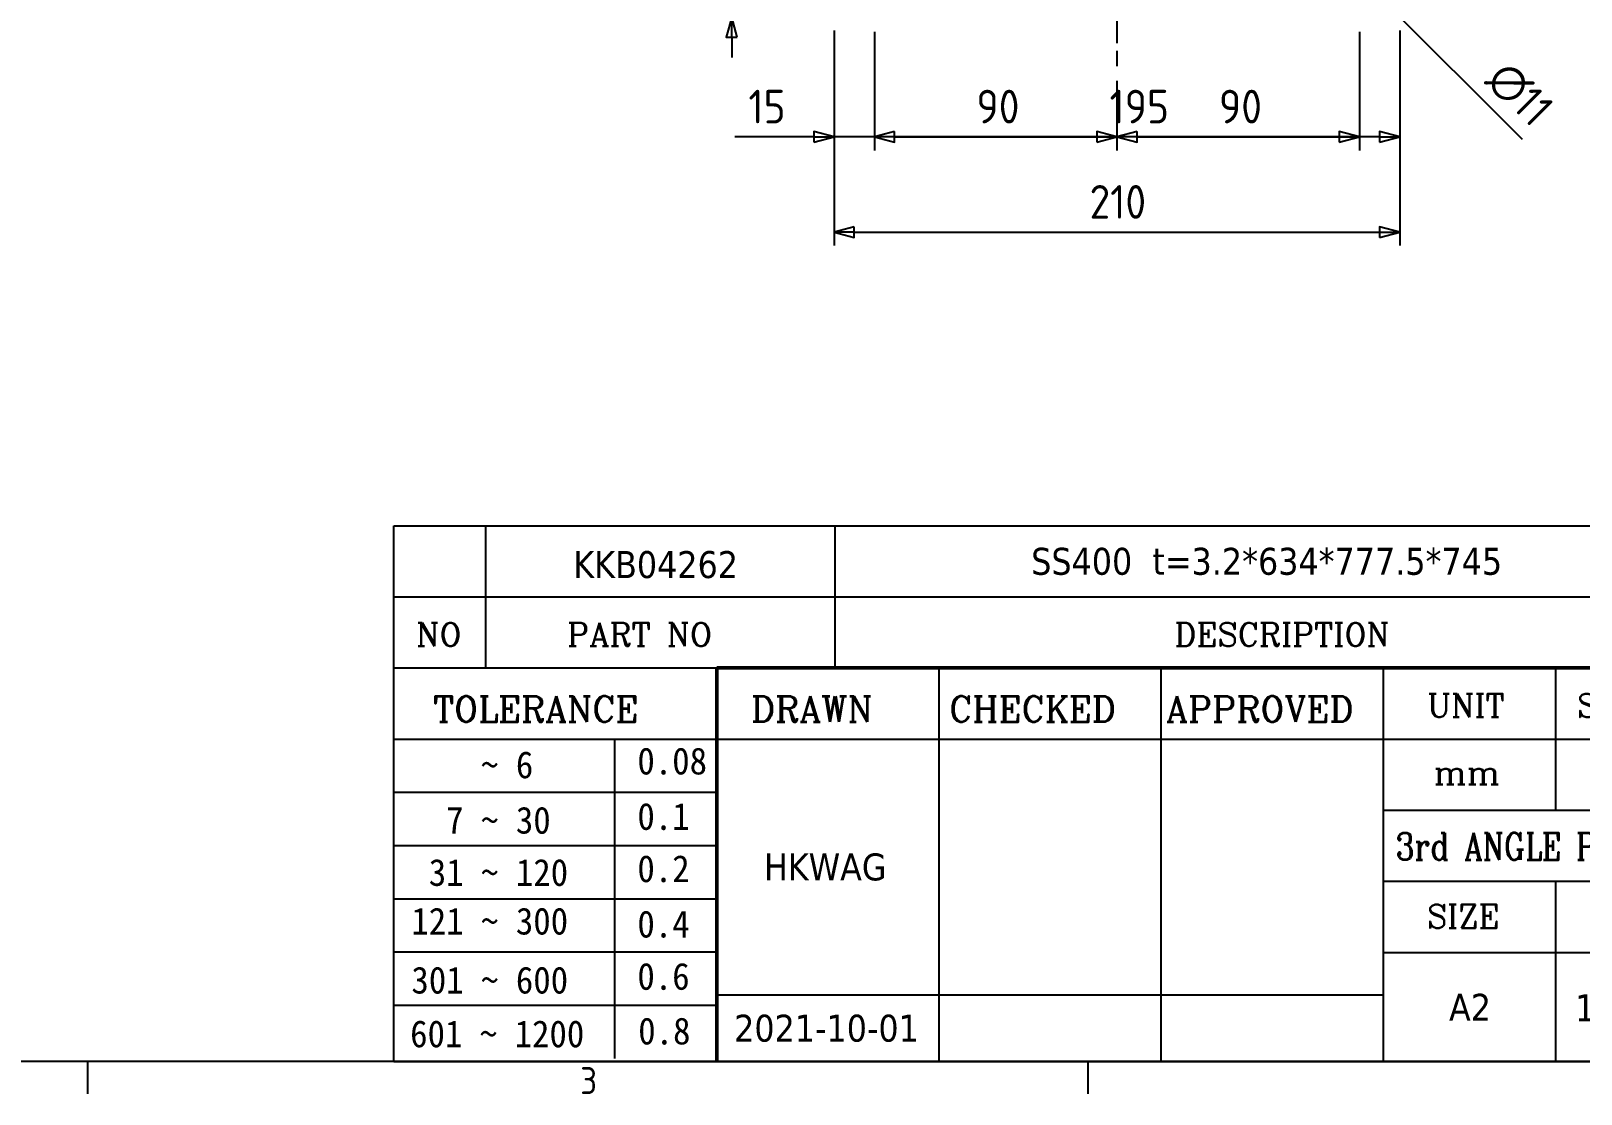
# Model space of a CAD drawing. Header units: millimetres. Extents: x 0 to 2970, y 0 to 2100.
# Drawn here: x 1835 to 2411, y 38 to 432 of the extents above; entities that cross this region are included whole.
import ezdxf
from ezdxf.enums import TextEntityAlignment as Align

# ---------------------------------------------------------------- set-up
doc = ezdxf.new("R2010")
doc.units = ezdxf.units.MM
doc.header["$LTSCALE"] = 5
doc.linetypes.add('CHAIN', pattern=[0.35429999999999995, 0.2362, -0.0295, 0.0591, -0.0295])
doc.layers.get('0').update_dxf_attribs({"color": 3, "lineweight": 25})
for name, color, linetype, lineweight in [('경계(ISO)', 7, 'Continuous', 25), ('제목(ISO)', 5, 'Continuous', 50), ('중심선(ISO)', 1, 'Continuous', 25), ('치수(ISO)', 2, 'Continuous', 25)]:
    doc.layers.add(name, color=color, linetype=linetype, lineweight=lineweight)
doc.styles.add('HAN_291', font='')
doc.styles.add('RC_284', font='ROMANC.shx')
doc.styles.add('RC_287', font='ROMANC.shx')
doc.styles.add('문자 텍스트_PSTEK_POSCO', font='isocp.shx')
doc.styles.add('치수 텍스트_PSTEK_POSCO', font='isocp.shx')
doc.styles.add('텍스트 스타일198', font='tahoma.ttf')
doc.styles.add('텍스트 스타일333', font='ROMANC.shx', dxfattribs={"width": 0.800000011920929})
doc.styles.get('HAN_291').set_extended_font_data('GulimChe')
doc.dimstyles.new('치수_PSTEK_POSCO', dxfattribs={"dimscale": 5, "dimtxt": 2.5, "dimasz": 1.5, "dimexe": 1, "dimexo": 1, "dimgap": 1, "dimtad": 1, "dimrnd": 1e-08, "dimdsep": 46, "dimtxsty": '치수 텍스트_PSTEK_POSCO', "dimblk": 'Filled-2', "dimcen": 0.09, "dimdle": 10, "dimclrd": 7, "dimclre": 7, "dimclrt": 2, "dimadec": 1, "dimazin": 2, "dimtfac": 1, "dimtmove": 0, "dimatfit": 3, "dimfxl": 0, "dimtolj": 1, "dimlwd": -1, "dimlwe": -1, "dimarcsym": 0})

# ---------------------------------------------------------------- blocks, each defined once
blk = doc.blocks.new('경계 Default Border')
at = {"layer": '경계(ISO)'}
for p, q in [((371.25, 10), (371.25, 7.599999904632568)), ((445.4999923706055, 10), (445.4999923706055, 7.599999904632568))]:
    blk.add_line(p, q, dxfattribs=at)
at = {"layer": '경계(ISO)', "flags": 128}
blk.add_lwpolyline([(10, 10), (10, 410), (584.0000152587891, 410), (584.0000152587891, 10), (10, 10)], dxfattribs=at)
at = {"layer": '경계(ISO)', "color": 2, "insert": (407.8206930345746, 7.580929648038), "char_height": 2.000000029802322, "attachment_point": 7, "style": '문자 텍스트_PSTEK_POSCO'}
blk.add_mtext('3', dxfattribs=at)
blk = doc.blocks.new('제목 블록 PSTEK')
at = {"color": 180}
for p, q in [((182.475792979055, 11.79100474011392), (182.4757929790549, 51.56524660363496)), ((182.4757929790549, 51.56524660363496), (372.4757929537551, 51.56524660363496)), ((189.2651435055721, 51.56524660363496), (189.2651435055722, 41.00524660363494)), ((215.2152739891528, 41.00524660363494), (215.2152739891528, 51.56524660363496)), ((182.475792979055, 46.2852466036349), (372.4757929537551, 46.28524660363492)), ((182.475792979055, 41.00524660363493), (206.451475290024, 41.00524660363493)), ((222.9401812389276, 11.79100474011392), (222.9401812389276, 41.00524660363494)), ((239.4288871878316, 11.79100474011392), (239.4288871878316, 41.00524660363494)), ((255.9175931367356, 11.79100474011392), (255.9175931367356, 41.00524660363494)), ((268.6918866058747, 41.00524660363494), (268.6918866058747, 30.44524660363498)), ((182.475792979055, 35.72524660363497), (206.451475290024, 35.72524660363497)), ((198.8621818849491, 12.02524660363491), (198.8621818849491, 35.72524660363497)), ((206.451475290024, 35.72524660363497), (372.4757929537551, 35.72524660363497)), ((182.475792979055, 31.77524660363492), (206.451475290024, 31.77524660363492)), ((255.917593136736, 30.44524660363498), (372.4757929537552, 30.44524660363501)), ((182.475792979055, 27.82524660363487), (206.451475290024, 27.82524660363487)), ((255.9175931367359, 25.16524660363502), (372.4757929537552, 25.165246603635)), ((268.6918866058744, 25.16524660363502), (268.6918866058744, 11.79100474011392)), ((182.475792979055, 23.87524660363505), (206.451475290024, 23.87524660363505)), ((182.475792979055, 19.92524660363478), (206.451475290024, 19.92524660363478)), ((255.9175931367359, 19.88524660363481), (310.0881549537553, 19.88524660363481)), ((206.451475290024, 16.74100474011396), (255.9175931367359, 16.74100474011396)), ((182.475792979055, 15.97524660363496), (206.451475290024, 15.97524660363496)), ((182.475792979055, 11.79100474011392), (372.4757929537551, 11.79100474011389))]:
    blk.add_line(p, q, dxfattribs=at)
at = {"color": 7, "lineweight": 50}
for p, q in [((206.4514752900237, 11.79100474011392), (206.4514752900237, 41.00524660363494)), ((206.451475290024, 41.00524660363494), (372.4757929537551, 41.00524660363496))]:
    blk.add_line(p, q, dxfattribs=at)
at = {"layer": '제목(ISO)', "lineweight": 18}
blk.add_line((182.475792979055, 35.72500474011393), (182.475792979055, 11.79100474011392), dxfattribs=at)
at = {"color": 2}
for s, height, style, p in [('NO', 1.742399930953979, 'RC_284', (184.135398793432, 42.62317362549192)), ('PART NO', 1.742399930953979, 'RC_284', (195.3359407378685, 42.62317362549192)), ('DESCRIPTION', 1.742399930953979, 'RC_284', (240.4025565652523, 42.62317362549192)), (' TOLERANCE', 1.899999976158142, 'RC_287', (184.0872874387979, 37.00893196870329)), ('DRAWN', 1.899999976158142, 'RC_287', (208.9766620976279, 37.00893196870329)), ('CHECKED', 1.899999976158142, 'RC_287', (223.6856844514997, 37.00893196870329)), ('APPROVED', 1.899999976158142, 'RC_287', (239.7795453577791, 37.00893196870329)), ('UNIT', 1.742399930953979, 'RC_284', (259.1652673287452, 37.34317362549218)), ('SCALE', 1.742399930953979, 'RC_284', (270.2934779252897, 37.34317362549218)), ('    ~ 6', 2.000000029802322, 'HAN_291', (183.7721304966814, 32.8176515608431)), ('0.08', 2.000000029802322, 'HAN_291', (200.5467345600617, 33.09873600004101)), ('mm', 1.742399930953979, 'RC_284', (259.6505418159997, 32.3543089683787)), ('  7 ~ 30', 2.000000029802322, 'HAN_291', (183.7721304966814, 28.70538114822415)), ('0.1', 2.000000029802322, 'HAN_291', (200.5467345600617, 28.98646558742206)), (' 31 ~ 120', 2.000000029802322, 'HAN_291', (183.7721304966814, 24.82628181916237)), ('0.2', 2.000000029802322, 'HAN_291', (200.5467345600617, 25.10736625836028)), ('121 ~ 300', 2.000000029802322, 'HAN_291', (183.7721304966814, 21.21401206133254)), ('SIZE', 1.742399930953979, 'RC_284', (259.1652673287452, 21.69497768947366)), ('0.4', 2.000000029802322, 'HAN_291', (200.5467345600617, 20.99509650053045)), ('301 ~ 600', 2.000000029802322, 'HAN_291', (183.7721304966814, 16.83491273227077)), ('0.6', 2.000000029802322, 'HAN_291', (200.5467345600617, 17.11599717146868)), ('0.8', 2.000000029802322, 'HAN_291', (200.6097246063884, 13.05732192299702)), ('601 ~ 1200', 2.000000029802322, 'HAN_291', (183.6802025156883, 12.84759660881125))]:
    blk.add_text(s, height=height, dxfattribs=dict(at, style=style)).set_placement(p)
at = {"color": 2, "style": '텍스트 스타일333', "width": 0.7999999523162842}
blk.add_text('3rd ANGLE PROJ.', height=2.000000029802322, dxfattribs=at).set_placement((256.8430306642954, 26.76148381654429))
at = {"layer": '제목(ISO)', "color": 7, "style": '텍스트 스타일198'}
for tag, p in [('4._COLOR_001', (314.7454759803866, 49.80923269202209)), ('부품_번호_001', (195.7950737854893, 47.68004260673702)), ('설명_001', (229.7784328728111, 47.92245856837096)), ('재질_001', (291.700959055687, 47.92591818687281)), ("3._Q'TY_001", (312.7051684940307, 47.92188863680521)), ('질량\\P3;_001', (349.5262398431926, 48.1643332325385)), ('4._COLOR_002', (319.9102116114243, 46.38590603709748)), ('1._MODEL_NAME_001', (325.2668051922139, 37.52172745615292)), ('제목_001', (338.1474522096431, 32.12134217035067)), ('부품_번호_001', (334.4543140387212, 26.8052465951949)), ('설계자_001', (209.9396160013646, 25.23446884679021)), ('프로젝트_001', (272.0818791319837, 18.23307108588011)), ('시트_크기_001', (260.7896290458918, 14.81730632141838)), ('프로젝트_002', (270.1409240123173, 14.76924511056395)), ('작성_날짜_001', (207.7280646059359, 13.26600473167383)), ('프로젝트_003', (287.0958636080007, 11.39427305645042))]:
    blk.add_attdef(tag, p, '', height=2.000000029802322, dxfattribs=at)
for tag, p in [('점검자', (231.1845342133799, 26.23312567187446)), ('엔지니어링_승인자', (247.673240162284, 26.23312567187446)), ('점검_날짜', (231.1845342133799, 14.26600474011394)), ('엔지니어링_승인_날짜', (247.6732401622839, 14.26600474011394))]:
    blk.add_attdef(tag, text='', height=2.000000029802322, dxfattribs=at).set_placement(p, align=Align.MIDDLE_CENTER)
blk = doc.blocks.new('Filled-2')
at = {"color": 0}
for p, q in [((0, 0), (-1, 0.2666666666666667)), ((-1, 0.2666666666666667), (-1, -0.2666666666666667)), ((-1, 0), (0, 0)), ((-1, -0.2666666666666667), (0, 0))]:
    blk.add_line(p, q, dxfattribs=at)
at = {"color": 0, "flags": 128}
blk.add_lwpolyline([(-1, -0.2666666666666667), (0, 0), (-1, 0.2666666666666667), (-1, -0.2666666666666667)], dxfattribs=at)
at = {"color": 0}
blk.add_solid([(-1, -0.2666666666666667), (0, 0), (-1, 0.2666666666666667), (-1, -0.2666666666666667)], dxfattribs=at)
blk = doc.blocks.new('*D51')
at = {"layer": 'Defpoints', "color": 0, "transparency": 16777216}
for p in [(2148.324481713541, 437.1668406185839), (2238.324481713409, 418.9594189679904), (2238.324481713409, 393.169361308661)]:
    blk.add_point(p, dxfattribs=at)
at = {"layer": '치수(ISO)', "color": 7, "transparency": 16777216}
for p, q in [((2148.324481713541, 432.1668406185839), (2148.324481713541, 388.169361308661)), ((2238.324481713409, 413.9594189679904), (2238.324481713409, 388.169361308661)), ((2155.824481713541, 393.169361308661), (2230.824481713409, 393.169361308661))]:
    blk.add_line(p, q, dxfattribs=at)
at = {"layer": '치수(ISO)', "color": 7, "transparency": 16777216, "xscale": 7.5, "yscale": 7.5, "zscale": 7.5, "rotation": 180}
blk.add_blockref('Filled-2', (2148.324481713541, 393.169361308661), dxfattribs=at)
at = {"layer": '치수(ISO)', "color": 7, "transparency": 16777216, "xscale": 7.5, "yscale": 7.5, "zscale": 7.5}
blk.add_blockref('Filled-2', (2238.324481713409, 393.169361308661), dxfattribs=at)
at = {"layer": '치수(ISO)', "color": 2, "transparency": 16777216, "insert": (2186.185676977149, 404.419361308661), "char_height": 12.5, "attachment_point": 4, "style": '치수 텍스트_PSTEK_POSCO'}
blk.add_mtext('\\A1;90', dxfattribs=at)
blk = doc.blocks.new('*D52')
at = {"layer": 'Defpoints', "color": 0, "transparency": 16777216}
for p in [(2328.324481713541, 437.1668406185839), (2238.324481713409, 418.9594189679904), (2328.324481713541, 393.169361308661)]:
    blk.add_point(p, dxfattribs=at)
at = {"layer": '치수(ISO)', "color": 7, "transparency": 16777216}
for p, q in [((2328.324481713541, 432.1668406185839), (2328.324481713541, 388.169361308661)), ((2238.324481713409, 413.9594189679904), (2238.324481713409, 388.169361308661)), ((2245.824481713409, 393.169361308661), (2320.824481713541, 393.169361308661))]:
    blk.add_line(p, q, dxfattribs=at)
at = {"layer": '치수(ISO)', "color": 7, "transparency": 16777216, "xscale": 7.5, "yscale": 7.5, "zscale": 7.5, "rotation": 180}
blk.add_blockref('Filled-2', (2238.324481713409, 393.169361308661), dxfattribs=at)
at = {"layer": '치수(ISO)', "color": 7, "transparency": 16777216, "xscale": 7.5, "yscale": 7.5, "zscale": 7.5}
blk.add_blockref('Filled-2', (2328.324481713541, 393.169361308661), dxfattribs=at)
at = {"layer": '치수(ISO)', "color": 2, "transparency": 16777216, "insert": (2276.185676977149, 404.419361308661), "char_height": 12.5, "attachment_point": 4, "style": '치수 텍스트_PSTEK_POSCO'}
blk.add_mtext('\\A1;90', dxfattribs=at)
blk = doc.blocks.new('*D53')
at = {"layer": 'Defpoints', "color": 0, "transparency": 16777216}
for p in [(2133.324481713541, 437.6668406185839), (2343.324481713541, 437.6668406185839), (2343.324481713541, 357.8013096203483)]:
    blk.add_point(p, dxfattribs=at)
at = {"layer": '치수(ISO)', "color": 7, "transparency": 16777216}
for p, q in [((2133.324481713541, 432.6668406185839), (2133.324481713541, 352.8013096203483)), ((2343.324481713541, 432.6668406185839), (2343.324481713541, 352.8013096203483)), ((2140.824481713541, 357.8013096203483), (2335.824481713541, 357.8013096203483))]:
    blk.add_line(p, q, dxfattribs=at)
at = {"layer": '치수(ISO)', "color": 7, "transparency": 16777216, "xscale": 7.5, "yscale": 7.5, "zscale": 7.5, "rotation": 180}
blk.add_blockref('Filled-2', (2133.324481713541, 357.8013096203483), dxfattribs=at)
at = {"layer": '치수(ISO)', "color": 7, "transparency": 16777216, "xscale": 7.5, "yscale": 7.5, "zscale": 7.5}
blk.add_blockref('Filled-2', (2343.324481713541, 357.8013096203483), dxfattribs=at)
at = {"layer": '치수(ISO)', "color": 2, "transparency": 16777216, "insert": (2228.160849823777, 369.052539935309), "char_height": 12.5, "attachment_point": 4, "style": '치수 텍스트_PSTEK_POSCO'}
blk.add_mtext('\\A1;210', dxfattribs=at)
blk = doc.blocks.new('*D54')
at = {"layer": 'Defpoints', "color": 0, "transparency": 16777216}
for p in [(2133.324481713541, 437.6668406185839), (2148.324481713541, 437.1668406185839), (2133.324481713541, 393.169361308661)]:
    blk.add_point(p, dxfattribs=at)
at = {"layer": '치수(ISO)', "color": 7, "transparency": 16777216}
for p, q in [((2133.324481713541, 432.6668406185839), (2133.324481713541, 388.169361308661)), ((2148.324481713541, 432.1668406185839), (2148.324481713541, 388.169361308661)), ((2125.824481713541, 393.169361308661), (2096.556714760575, 393.169361308661)), ((2148.324481713541, 393.169361308661), (2133.324481713541, 393.169361308661)), ((2155.824481713541, 393.169361308661), (2163.324481713541, 393.169361308661))]:
    blk.add_line(p, q, dxfattribs=at)
at = {"layer": '치수(ISO)', "color": 7, "transparency": 16777216, "xscale": 7.5, "yscale": 7.5, "zscale": 7.5}
blk.add_blockref('Filled-2', (2133.324481713541, 393.169361308661), dxfattribs=at)
at = {"layer": '치수(ISO)', "color": 7, "transparency": 16777216, "xscale": 7.5, "yscale": 7.5, "zscale": 7.5, "rotation": 180}
blk.add_blockref('Filled-2', (2148.324481713541, 393.169361308661), dxfattribs=at)
at = {"layer": '치수(ISO)', "color": 2, "transparency": 16777216, "insert": (2101.556714760574, 404.419361308661), "char_height": 12.5, "attachment_point": 4, "style": '치수 텍스트_PSTEK_POSCO'}
blk.add_mtext('\\A1;15', dxfattribs=at)
blk = doc.blocks.new('*D55')
at = {"layer": 'Defpoints', "color": 0, "transparency": 16777216}
for p in [(2343.324481713541, 437.6668406185839), (2148.324481713541, 437.1668406185839), (2148.324481713541, 393.169361308661)]:
    blk.add_point(p, dxfattribs=at)
at = {"layer": '치수(ISO)', "color": 7, "transparency": 16777216}
for p, q in [((2148.324481713541, 432.1668406185839), (2148.324481713541, 388.169361308661)), ((2343.324481713541, 432.6668406185839), (2343.324481713541, 388.169361308661)), ((2335.824481713541, 393.169361308661), (2155.824481713541, 393.169361308661))]:
    blk.add_line(p, q, dxfattribs=at)
at = {"layer": '치수(ISO)', "color": 7, "transparency": 16777216, "xscale": 7.5, "yscale": 7.5, "zscale": 7.5, "rotation": 180}
blk.add_blockref('Filled-2', (2148.324481713541, 393.169361308661), dxfattribs=at)
at = {"layer": '치수(ISO)', "color": 7, "transparency": 16777216, "xscale": 7.5, "yscale": 7.5, "zscale": 7.5}
blk.add_blockref('Filled-2', (2343.324481713541, 393.169361308661), dxfattribs=at)
at = {"layer": '치수(ISO)', "color": 2, "transparency": 16777216, "insert": (2235.593758671468, 404.419361308661), "char_height": 12.5, "attachment_point": 4, "style": '치수 텍스트_PSTEK_POSCO'}
blk.add_mtext('\\A1;195', dxfattribs=at)
blk = doc.blocks.new('*D56')
at = {"layer": 'Defpoints', "color": 0, "transparency": 16777216}
for p in [(2095.343300398494, 452.6668406185839), (2132.824481713541, 452.6668406185839), (2133.324481713541, 437.6668406185839)]:
    blk.add_point(p, dxfattribs=at)
at = {"layer": '치수(ISO)', "color": 7, "transparency": 16777216}
for p, q in [((2095.343300398494, 460.1668406185839), (2095.343300398494, 467.6668406185839)), ((2127.824481713541, 452.6668406185839), (2090.343300398494, 452.6668406185839)), ((2095.343300398494, 437.6668406185839), (2095.343300398494, 452.6668406185839)), ((2128.324481713541, 437.6668406185839), (2090.343300398494, 437.6668406185839)), ((2095.343300398494, 430.1668406185839), (2095.343300398494, 422.6668406185839))]:
    blk.add_line(p, q, dxfattribs=at)
at = {"layer": '치수(ISO)', "color": 7, "transparency": 16777216, "xscale": 7.5, "yscale": 7.5, "zscale": 7.5}
for p, rotation in [((2095.343300398494, 452.6668406185839), 270), ((2095.343300398494, 437.6668406185839), 90)]:
    blk.add_blockref('Filled-2', p, dxfattribs=dict(at, rotation=rotation))
at = {"layer": '치수(ISO)', "color": 2, "transparency": 16777216, "insert": (2084.093300398494, 439.2829571421011), "char_height": 12.5, "attachment_point": 4, "rotation": 90, "style": '치수 텍스트_PSTEK_POSCO'}
blk.add_mtext('\\A1;15', dxfattribs=at)
blk = doc.blocks.new('*D66')
at = {"layer": 'Defpoints', "color": 0, "transparency": 16777216}
for p in [(2324.435394417013, 456.5559279151083), (2332.213569010066, 448.7777533220581)]:
    blk.add_point(p, dxfattribs=at)
at = {"layer": '치수(ISO)', "color": 7, "transparency": 16777216}
for p, q in [((2319.132093558114, 461.8592287740067), (2313.828792699214, 467.1625296329051)), ((2324.435394417013, 456.5559279151083), (2332.213569010066, 448.7777533220581)), ((2337.516869868966, 443.4744524631594), (2388.718325873986, 392.272996458153))]:
    blk.add_line(p, q, dxfattribs=at)
at = {"layer": '치수(ISO)', "color": 7, "transparency": 16777216, "xscale": 7.5, "yscale": 7.5, "zscale": 7.5}
for p, rotation in [((2324.435394417013, 456.5559279151083), 315.0000000000076), ((2332.213569010066, 448.7777533220581), 135.0000000000075)]:
    blk.add_blockref('Filled-2', p, dxfattribs=dict(at, rotation=rotation))
at = {"layer": '치수(ISO)', "color": 2, "transparency": 16777216, "insert": (2378.995607632668, 417.9056172761655), "char_height": 12.5, "attachment_point": 4, "rotation": 315.0000000000075, "style": '치수 텍스트_PSTEK_POSCO'}
blk.add_mtext('\\A1;∅11', dxfattribs=at)

msp = doc.modelspace()

# ---------------------------------------------------------------- linework, layer by layer
at = {"layer": '중심선(ISO)', "linetype": 'CHAIN', "ltscale": 19.05165100097656}
msp.add_line((2238.324481713409, 1192.916840618584), (2238.324481713409, 418.9594189679904), dxfattribs=at)

# ---------------------------------------------------------------- block references
at = {"xscale": 5, "yscale": 5, "zscale": 5}
msp.add_blockref('경계 Default Border', (0, 0), dxfattribs=at)
ref = msp.add_blockref('제목 블록 PSTEK', (1057.621035231224, -8.955023700569475), dxfattribs=dict(xscale=5, yscale=5, zscale=5))
ref.add_attrib('설계자_001', 'HKWAG', (2107.319115238047, 117.2173205333816), dxfattribs={"layer": '제목(ISO)', "color": 7, "height": 10.00000014901161, "style": '텍스트 스타일198'})
ref.add_attrib('시트_크기_001', 'A2', (2361.569180460683, 65.13150790652242), dxfattribs={"layer": '제목(ISO)', "color": 7, "height": 10.00000014901161, "style": '텍스트 스타일198'})
ref.add_attrib('작성_날짜_001', '2021-10-01', (2096.261358260904, 57.37499995779969), dxfattribs={"layer": '제목(ISO)', "color": 7, "height": 10.00000014901161, "style": '텍스트 스타일198'})
ref.add_attrib('설명_001', 'SS400  t=3.2*634*777.5*745', (2206.51319959528, 230.6572691412854), dxfattribs={"layer": '제목(ISO)', "color": 7, "height": 10.00000014901161, "style": '텍스트 스타일198'})
ref.add_attrib('부품_번호_001', 'KKB04262', (2036.59640415867, 229.4451893331156), dxfattribs={"layer": '제목(ISO)', "color": 7, "height": 10.00000014901161, "style": '텍스트 스타일198'})
ref.add_attrib('프로젝트_002', '100mA 1대_피에스솔루텍_광양', (2408.32565529281, 64.89120185225029), dxfattribs={"layer": '제목(ISO)', "color": 7, "height": 10.00000014901161, "style": '텍스트 스타일198'})

# ---------------------------------------------------------------- dimensions: what is measured, and where the dimension line sits
at = {"layer": '치수(ISO)', "color": 7}
for base, p1, p2, angle, override, picture, middle in [((2095.343300398494, 452.6668406185839), (2133.324481713541, 437.6668406185839), (2132.824481713541, 452.6668406185839), 270, {"dimdec": 2, "dimtp": 0, "dimtm": -0, "dimtdec": 2, "dimtofl": 1, "dimatfit": 1}, '*D56', (2095.343300398494, 445.1668406185843)), ((2343.324481713541, 357.8013096203483), (2133.324481713541, 437.6668406185839), (2343.324481713541, 437.6668406185839), 180, {"dimdec": 2, "dimtp": 0, "dimtm": -0, "dimtdec": 2, "dimtofl": 0, "dimatfit": 1}, '*D53', (2238.324481713541, 357.8013096203483)), ((2328.324481713541, 393.169361308661), (2238.324481713409, 418.9594189679904), (2328.324481713541, 437.1668406185839), 180, {"dimdec": 2, "dimtp": 0, "dimtm": -0, "dimtdec": 2, "dimtofl": 0, "dimatfit": 1}, '*D52', (2283.324481713475, 393.169361308661))]:
    dim = msp.add_linear_dim(base=base, p1=p1, p2=p2, angle=angle, dimstyle='치수_PSTEK_POSCO', override=override, dxfattribs=at)
    dim.commit()
    dim.dimension.update_dxf_attribs({"geometry": picture, "text_midpoint": middle, "dimtype": 160})
dim = msp.add_diameter_dim_2p(p1=(2324.435394417013, 456.5559279151083), p2=(2332.213569010066, 448.7777533220581), dimstyle='치수_PSTEK_POSCO', override={"dimdec": 2, "dimlfac": 1.000000000000041, "dimtp": 0, "dimtm": -0, "dimtdec": 2, "dimatfit": 2}, dxfattribs=at)
dim.commit()
dim.dimension.update_dxf_attribs({"geometry": '*D66', "text_midpoint": (2378.111724156187, 402.8795981759512), "dimtype": 163})
for base, p1, p2, override, picture, middle in [((2133.324481713541, 393.169361308661), (2148.324481713541, 437.1668406185839), (2133.324481713541, 437.6668406185839), {"dimdec": 2, "dimblk1": 'Filled-2', "dimsah": 1, "dimtp": 0, "dimtm": -0, "dimtdec": 2, "dimtofl": 1, "dimatfit": 1}, '*D54', (2107.440598237058, 393.169361308661)), ((2148.324481713541, 393.169361308661), (2343.324481713541, 437.6668406185839), (2148.324481713541, 437.1668406185839), {"dimdec": 2, "dimblk2": 'Filled-2', "dimsah": 1, "dimtp": 0, "dimtm": -0, "dimtdec": 2, "dimtofl": 0, "dimatfit": 1}, '*D55', (2245.874481713541, 393.169361308661)), ((2238.324481713409, 393.169361308661), (2148.324481713541, 437.1668406185839), (2238.324481713409, 418.9594189679904), {"dimdec": 2, "dimtp": 0, "dimtm": -0, "dimtdec": 2, "dimtofl": 0, "dimatfit": 1}, '*D51', (2193.324481713475, 393.169361308661))]:
    dim = msp.add_linear_dim(base=base, p1=p1, p2=p2, dimstyle='치수_PSTEK_POSCO', override=override, dxfattribs=at)
    dim.commit()
    dim.dimension.update_dxf_attribs({"geometry": picture, "text_midpoint": middle, "dimtype": 160})

doc.saveas('drawing.dxf')
